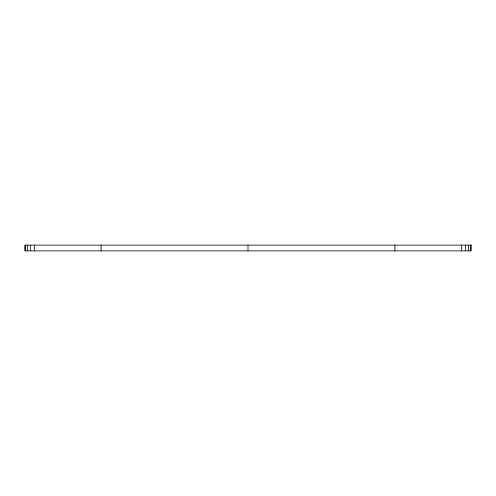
<?xml version="1.0" encoding="UTF-8"?>
<svg xmlns="http://www.w3.org/2000/svg" width="496" height="496" viewBox="0 0 496 496"><rect width="100%" height="100%" fill="white"/><g stroke="black" fill="none" stroke-linecap="round" stroke-linejoin="round"><path stroke-width="0.74" d="M470.45 245.123L470.45 250.877M468.391 245.123L468.391 250.877M465.347 245.123L465.347 250.877M461.621 245.123L461.621 250.877M394.866 245.123L394.866 250.877M248 245.123L248 250.877M101.134 245.123L101.134 250.877M34.379 245.123L34.379 250.877M30.653 245.123L30.653 250.877M27.609 245.123L27.609 250.877M25.55 245.123L25.55 250.877M471.2 245.123L24.8 245.123L24.8 250.877L471.2 250.877L471.2 245.123"/></g></svg>
